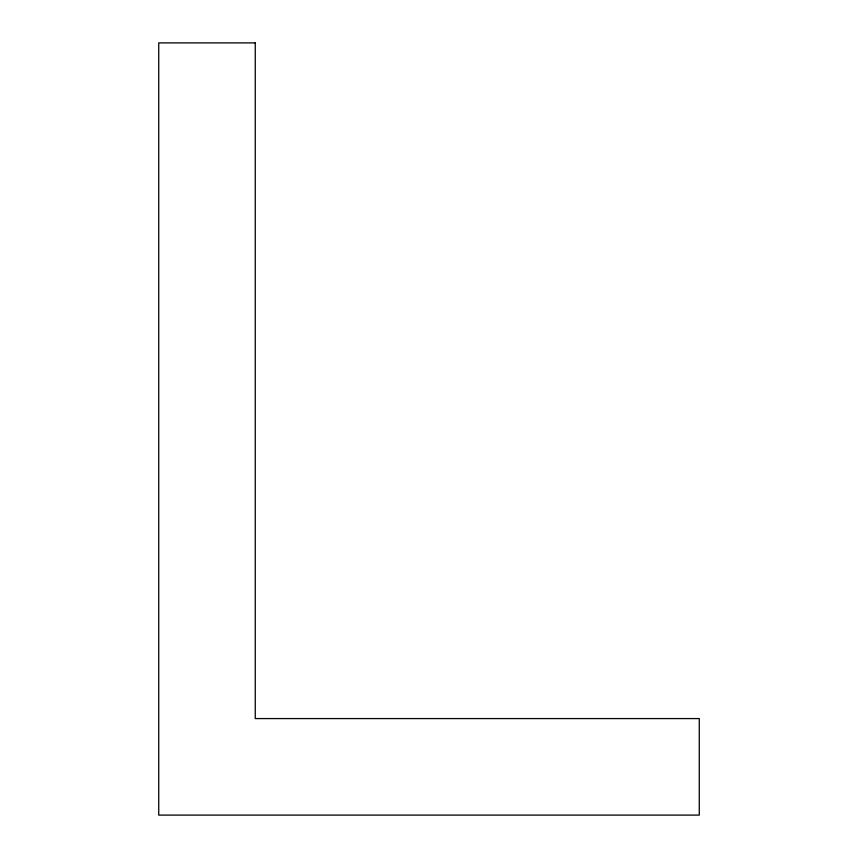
<?xml version="1.0" encoding="UTF-8"?>
<svg xmlns="http://www.w3.org/2000/svg" width="858" height="858" viewBox="0 0 858 858"><rect width="100%" height="100%" fill="white"/><g stroke="black" fill="none" stroke-linecap="round" stroke-linejoin="round"><path stroke-width="1.29" d="M255.255 42.9L158.73 42.9L158.73 815.1L699.27 815.1L699.27 718.575L255.255 718.575L255.255 42.9"/></g></svg>
